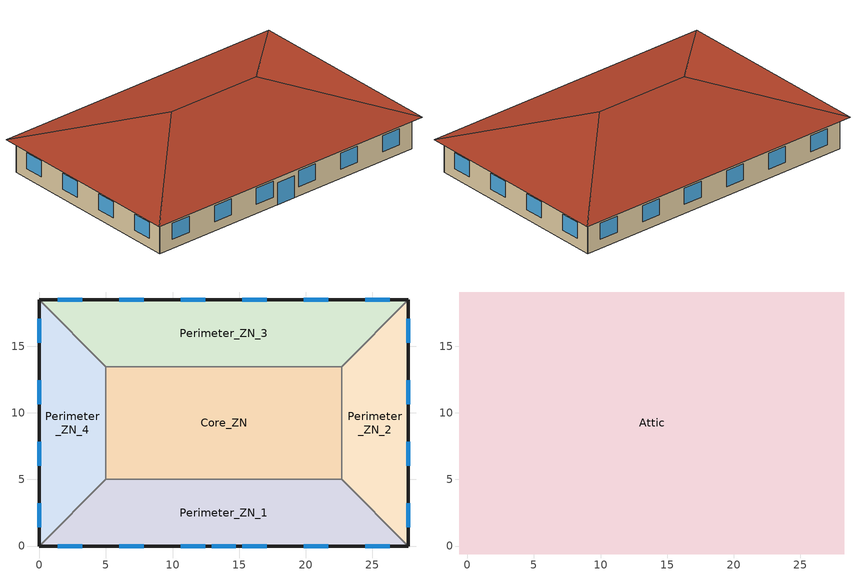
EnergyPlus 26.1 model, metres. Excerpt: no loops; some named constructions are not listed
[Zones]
Core_ZN
 floor ground (ext-slab): 5,13.46 22.69,13.46 22.69,5 5,5 z0
 wall to Perimeter_ZN_2 (int-walls): 22.69,5 22.69,13.46 z0:3.05
 wall to Perimeter_ZN_3 (int-walls): 22.69,13.46 5,13.46 z0:3.05
 wall to Perimeter_ZN_1 (int-walls): 5,5 22.69,5 z0:3.05
 wall to Perimeter_ZN_4 (int-walls): 5,13.46 5,5 z0:3.05
Perimeter_ZN_1
 floor ground (ext-slab): 27.69,0 0,0 5,5 22.69,5 z0
 wall outside (ext-walls): 0,0 27.69,0 z0:3.05
 wall to Perimeter_ZN_2 (int-walls): 27.69,0 22.69,5 z0:3.05
 wall to Perimeter_ZN_4 (int-walls): 5,5 0,0 z0:3.05
 window (TCwindow_41): 1.39,0 3.22,0 z0.9:2.42
 window (window_south): 6.01,0 7.84,0 / 10.62,0 12.45,0 / 15.24,0 17.07,0 / 19.85,0 21.68,0 / 24.47,0 26.3,0 z0.9:2.42; 12.93,0 14.76,0 z0:2.13
Perimeter_ZN_2
 floor ground (ext-slab): 22.69,13.46 27.69,18.46 27.69,0 22.69,5 z0
 wall outside (ext-walls): 27.69,0 27.69,18.46 z0:3.05
 wall to Perimeter_ZN_3 (int-walls): 27.69,18.46 22.69,13.46 z0:3.05
 window (window_east): 27.69,1.39 27.69,3.22 / 27.69,6.01 27.69,7.84 / 27.69,10.62 27.69,12.45 / 27.69,15.24 27.69,17.07 z0.9:2.42
Perimeter_ZN_3
 floor ground (ext-slab): 5,13.46 0,18.46 27.69,18.46 22.69,13.46 z0
 wall outside (ext-walls): 27.69,18.46 0,18.46 z0:3.05
 wall to Perimeter_ZN_4 (int-walls): 0,18.46 5,13.46 z0:3.05
 window (window_north): 26.3,18.46 24.47,18.46 / 21.68,18.46 19.85,18.46 / 17.07,18.46 15.24,18.46 / 12.45,18.46 10.62,18.46 / 7.84,18.46 6.01,18.46 / 3.22,18.46 1.39,18.46 z0.9:2.42
Perimeter_ZN_4
 floor ground (ext-slab): 5,5 0,0 0,18.46 5,13.46 z0
 wall outside (ext-walls): 0,18.46 0,0 z0:3.05
 window (window_west): 0,17.07 0,15.24 / 0,12.45 0,10.62 / 0,7.84 0,6.01 / 0,3.22 0,1.39 z0.9:2.42
Attic
 floor to Core_ZN (INT-FLOOR-TOPSIDE): 5,13.46 22.69,13.46 22.69,5 5,5 z3.05
 floor to Perimeter_ZN_2 (INT-FLOOR-TOPSIDE): 22.69,5 22.69,13.46 27.69,18.46 27.69,0 z3.05
 floor to Perimeter_ZN_3 (INT-FLOOR-TOPSIDE): 0,18.46 27.69,18.46 22.69,13.46 5,13.46 z3.05
 floor to Perimeter_ZN_1 (INT-FLOOR-TOPSIDE): 0,0 5,5 22.69,5 27.69,0 z3.05
 floor to Perimeter_ZN_4 (INT-FLOOR-TOPSIDE): 5,13.46 5,5 0,0 0,18.46 z3.05
 floor ground (exposed-floor): 28.29,19.06 28.29,-0.6 27.69,0 27.69,18.46 z3.05; -0.6,19.06 28.29,19.06 27.69,18.46 0,18.46 z3.05; 0,0 27.69,0 28.29,-0.6 -0.6,-0.6 z3.05; -0.6,19.06 0,18.46 0,0 -0.6,-0.6 z3.05
 roof outside (roofs): 28.29,-0.6,3.05 28.29,19.06,3.05 18.46,9.23,6.33; 28.29,19.06,3.05 -0.6,19.06,3.05 9.23,9.23,6.33 18.46,9.23,6.33; -0.6,-0.6,3.05 28.29,-0.6,3.05 18.46,9.23,6.33 9.23,9.23,6.33; -0.6,19.06,3.05 -0.6,-0.6,3.05 9.23,9.23,6.33
[MaterialProperty:GlazingSpectralData]
WO18RT25SP: 0.04, 0.04, 0.04, 0.04, 0.04, 0.04, 0, 0.32, 0.04, 0.04, 0.001, 0.325, 0.04, 0.04, 0.001, 0.33, 0.04, 0.04, 0.001, 0.335, 0.04, 0.04, 0.001, 0.34, 0.04, 0.04, 0.001, 0.345, 0.04, 0.04, 0.001, 0.35, 0.04, 0.04, 0.01, 0.355, 0.041, 0.041, 0.018, 0.36, 0.041, 0.041, 0.025, 0.365, 0.041, 0.041, 0.035, 0.37, 0.042, 0.042, 0.049, 0.375, 0.043, 0.043, 0.068, 0.38, 0.044, 0.044, 0.096, 0.385, 0.045, 0.045, 0.134, 0.39, 0.046, 0.046, 0.156, 0.395, 0.047, 0.047, 0.181, 0.4, 0.049, 0.049, 0.213, 0.405, 0.05, 0.05, 0.248, 0.41, 0.052, 0.052, 0.294, 0.415, 0.053, 0.053, 0.337, 0.42, 0.055, 0.055, 0.375, 0.425, 0.057, 0.057, 0.426, 0.43, 0.059, 0.059, 0.464, 0.435, 0.06, 0.06, 0.506, 0.44, 0.062, 0.062, 0.541, 0.445, 0.063, 0.063, 0.571, 0.45, 0.064, 0.064, 0.596, 0.455, 0.065, 0.065, 0.618, 0.46, 0.066, 0.066, 0.64, 0.465, 0.066, 0.066, 0.662, 0.47, 0.067, 0.067, 0.679, 0.475, 0.068, 0.068, 0.699, 0.48, 0.069, 0.069, 0.715, 0.485, 0.069, 0.069, 0.731, 0.49, 0.07, 0.07, 0.743, 0.495, 0.07, 0.07, 0.753, 0.5, 0.07, 0.07, 0.755, 0.505, 0.07, 0.07, 0.753, 0.51, 0.07, 0.07, 0.75, 0.515, 0.07, 0.07, 0.746, 0.52, 0.07, 0.07, 0.745, 0.525, 0.07, 0.07, 0.745, 0.53, 0.07, 0.07, 0.745, 0.535, 0.07, 0.07, 0.745, 0.54, 0.07, 0.07, 0.745, 0.545, 0.07, 0.07, 0.745, 0.55, 0.07, 0.07, 0.743, 0.555, 0.07, 0.07, 0.74, 0.56, 0.069, 0.069, 0.736, 0.565, 0.069, 0.069, 0.729, 0.57, 0.069, 0.069, 0.722, 0.575, 0.069, 0.069, 0.714, 0.58, 0.068, 0.068, 0.705, 0.585, 0.068, 0.068, 0.693, 0.59, 0.067, 0.067, 0.682, 0.595, 0.067, 0.067, 0.673, 0.6, 0.067, 0.067, 0.664, 0.605, 0.066, 0.066, 0.655, 0.61, 0.066, 0.066, 0.646, 0.615, 0.065, 0.065, 0.637, 0.62, 0.065, 0.065, 0.63, 0.625, 0.065, 0.065, 0.624, 0.63, 0.065, 0.065, 0.619, 0.635, 0.065, 0.065, 0.616, 0.64, 0.065, 0.065, 0.614, 0.645, 0.064, 0.064, 0.611, 0.65, 0.064, 0.064, 0.611, 0.655, 0.064, 0.064, 0.612, 0.66, 0.065, 0.065, 0.614, 0.665, 0.065, 0.065, 0.616, 0.67, 0.065, 0.065, 0.618, 0.675, 0.065, 0.065, 0.621, 0.68, 0.065, 0.065, 0.624, 0.685, 0.065, 0.065, 0.627, 0.69, 0.065, 0.065, 0.628, 0.695, 0.065, 0.065, 0.632, 0.7, 0.065, 0.065, 0.635, 0.705, 0.066, 0.066, 0.639, 0.71, 0.066, 0.066, 0.644, 0.715, 0.066, 0.066, 0.646, 0.72, 0.066, 0.066, 0.646, 0.725, 0.066, 0.066, 0.649, 0.73, 0.066, 0.066, 0.65, 0.735, 0.066, 0.066, 0.652, 0.74, 0.066, 0.066, 0.655, 0.745, 0.066, 0.066, 0.658, 0.75, 0.066, 0.066, 0.659, 0.755, 0.067, 0.067, 0.666, 0.76, 0.067, 0.067, 0.668, 0.765, 0.067, 0.067, 0.671, 0.77, 0.067, 0.067, 0.676, 0.775, 0.067, 0.067, 0.678, 0.78, 0.067, 0.067, 0.681, 0.785, 0.067, 0.067, 0.682, 0.79, 0.067, 0.067, 0.682, 0.795, 0.067, 0.067, 0.687, 0.8, 0.068, 0.068, 0.689, 0.805, 0.068, 0.068, 0.688, 0.81, 0.068, 0.068, 0.689, 0.815, 0.068, 0.068, 0.689, 0.82, 0.068, 0.068, 0.689, 0.825, 0.067, 0.067, 0.687, 0.83, 0.068, 0.068, 0.689, 0.835, 0.067, 0.067, 0.687, 0.84, 0.067, 0.067, 0.685, 0.845, 0.067, 0.067, 0.682, 0.85, 0.067, 0.067, 0.682, 0.855, 0.067, 0.067, 0.679, 0.86, 0.067, 0.067, 0.678, 0.865, 0.067, 0.067, 0.678, 0.87, 0.067, 0.067, 0.678, 0.875, 0.067, 0.067, 0.675, 0.88, 0.067, 0.067, 0.671, 0.885, 0.067, 0.067, 0.665, 0.89, 0.067, 0.067, 0.665, 0.895, 0.066, 0.066, 0.662, 0.9, 0.066, 0.066, 0.656, 0.905, 0.066, 0.066, 0.65, 0.91, 0.066, 0.066, 0.648, 0.915, 0.066, 0.066, 0.644, 0.92, 0.066, 0.066, 0.644, 0.925, 0.066, 0.066, 0.638, 0.93, 0.066, 0.066, 0.638, 0.935, 0.065, 0.065, 0.632, 0.94, 0.065, 0.065, 0.63, 0.945, 0.065, 0.065, 0.627, 0.95, 0.065, 0.065, 0.622, 0.955, 0.065, 0.065, 0.619, 0.96, 0.065, 0.065, 0.617, 0.965, 0.064, 0.064, 0.612, 0.97, 0.064, 0.064, 0.607, 0.975, 0.064, 0.064, 0.607, 0.98, 0.064, 0.064, 0.605, 0.985, 0.064, 0.064, 0.596, 0.99, 0.064, 0.064, 0.59, 0.995, 0.064, 0.064, 0.591, 1, 0.064, 0.064, 0.59, 1.005, 0.064, 0.064, 0.59, 1.01, 0.064, 0.064, 0.589, 1.015, 0.064, 0.064, 0.59, 1.02, 0.064, 0.064, 0.59, 1.025, 0.064, 0.064, 0.591, 1.03, 0.064, 0.064, 0.593, 1.035, 0.064, 0.064, 0.596, 1.04, 0.064, 0.064, 0.6, 1.045, 0.064, 0.064, 0.604, 1.05, 0.064, 0.064, 0.608, 1.055, 0.064, 0.064, 0.611, 1.06, 0.065, 0.065, 0.613, 1.065, 0.065, 0.065, 0.615, 1.07, 0.065, 0.065, 0.617, 1.075, 0.065, 0.065, 0.619, 1.08, 0.065, 0.065, 0.624, 1.085, 0.065, 0.065, 0.629, 1.09, 0.065, 0.065, 0.633, 1.095, 0.065, 0.065, 0.636, 1.1, 0.066, 0.066, 0.638, 1.105, 0.066, 0.066, 0.64, 1.11, 0.066, 0.066, 0.64, 1.115, 0.066, 0.066, 0.64, 1.12, 0.066, 0.066, 0.64, 1.125, 0.066, 0.066, 0.64, 1.13, 0.066, 0.066, 0.638, 1.135, 0.066, 0.066, 0.638, 1.14, 0.065, 0.065, 0.637, 1.145, 0.065, 0.065, 0.634, 1.15, 0.065, 0.065, 0.632, 1.155, 0.065, 0.065, 0.632, 1.16, 0.065, 0.065, 0.631, 1.165, 0.065, 0.065, 0.627, 1.17, 0.065, 0.065, 0.624, 1.175, 0.065, 0.065, 0.618, 1.18, 0.064, 0.064, 0.611, 1.185, 0.064, 0.064, 0.601, 1.19, 0.064, 0.064, 0.6, 1.195, 0.064, 0.064, 0.605, 1.2, 0.064, 0.064, 0.611, 1.205, 0.065, 0.065, 0.619, 1.21, 0.065, 0.065, 0.625, 1.215, 0.065, 0.065, 0.634, 1.22, 0.066, 0.066, 0.64, 1.225, 0.066, 0.066, 0.644, 1.23, 0.066, 0.066, 0.647, 1.235, 0.066, 0.066, 0.65, 1.24, 0.066, 0.066, 0.653, 1.245, 0.066, 0.066, 0.656, 1.25, 0.066, 0.066, 0.658, 1.255, 0.066, 0.066, 0.661, 1.26, 0.066, 0.066, 0.662, 1.265, 0.067, 0.067, 0.667, 1.27, 0.067, 0.067, 0.668, 1.275, 0.067, 0.067, 0.671, 1.28, 0.067, 0.067, 0.675, 1.285, 0.067, 0.067, 0.678, 1.29, 0.067, 0.067, 0.679, 1.295, 0.067, 0.067, 0.682, 1.3, 0.067, 0.067, 0.684, 1.305, 0.067, 0.067, 0.687, 1.31, 0.068, 0.068, 0.689, 1.315, 0.068, 0.068, 0.692, 1.32, 0.068, 0.068, 0.693, 1.325, 0.068, 0.068, 0.695, 1.33, 0.068, 0.068, 0.697, 1.335, 0.068, 0.068, 0.698, 1.34, 0.068, 0.068, 0.698, 1.345, 0.068, 0.068, 0.698, 1.35, 0.068, 0.068, 0.695, 1.355, 0.068, 0.068, 0.692, 1.36, 0.068, 0.068, 0.692, 1.365, 0.067, 0.067, 0.687, 1.37, 0.067, 0.067, 0.682, 1.375, 0.067, 0.067, 0.676, 1.38, 0.067, 0.067, 0.678, 1.385, 0.067, 0.067, 0.676, 1.39, 0.067, 0.067, 0.675, 1.395, 0.067, 0.067, 0.676, 1.4, 0.067, 0.067, 0.675, 1.405, 0.067, 0.067, 0.671, 1.41, 0.067, 0.067, 0.67, 1.415, 0.067, 0.067, 0.673, 1.42, 0.067, 0.067, 0.671, 1.425, 0.067, 0.067, 0.668, 1.43, 0.067, 0.067, 0.67, 1.435, 0.067, 0.067, 0.67, 1.44, 0.067, 0.067, 0.668, 1.445, 0.067, 0.067, 0.67, 1.45, 0.067, 0.067, 0.67, 1.455, 0.067, 0.067, 0.673, 1.46, 0.067, 0.067, 0.676, 1.465, 0.067, 0.067, 0.681, 1.47, 0.067, 0.067, 0.684, 1.475, 0.068, 0.068, 0.689, 1.48, 0.068, 0.068, 0.69, 1.485, 0.068, 0.068, 0.695, 1.49, 0.068, 0.068, 0.698, 1.495, 0.068, 0.068, 0.703, 1.5, 0.068, 0.068, 0.706, 1.505, 0.068, 0.068, 0.711, 1.51, 0.069, 0.069, 0.714, 1.515, 0.069, 0.069, 0.718, 1.52, 0.069, 0.069, 0.719, 1.525, 0.069, 0.069, 0.724, 1.53, 0.069, 0.069, 0.724, 1.535, 0.069, 0.069, 0.728, 1.54, 0.069, 0.069, 0.728, 1.545, 0.069, 0.069, 0.728, 1.55, 0.069, 0.069, 0.728, 1.555, 0.069, 0.069, 0.728, 1.56, 0.069, 0.069, 0.728, 1.565, 0.069, 0.069, 0.728, 1.57, 0.069, 0.069, 0.728, 1.575, 0.069, 0.069, 0.729, 1.58, 0.069, 0.069, 0.731, 1.585, 0.069, 0.069, 0.733, 1.59, 0.069, 0.069, 0.735, 1.595, 0.069, 0.069, 0.736, 1.6, 0.07, 0.07, 0.738, 1.605, 0.07, 0.07, 0.74, 1.61, 0.07, 0.07, 0.741, 1.615, 0.07, 0.07, 0.741, 1.62, 0.07, 0.07, 0.741, 1.625, 0.07, 0.07, 0.741, 1.63, 0.07, 0.07, 0.741, 1.635, 0.07, 0.07, 0.741, 1.64, 0.07, 0.07, 0.743, 1.645, 0.07, 0.07, 0.741, 1.65, 0.07, 0.07, 0.74, 1.655, 0.069, 0.069, 0.736, 1.66, 0.069, 0.069, 0.735, 1.665, 0.069, 0.069, 0.724, 1.67, 0.069, 0.069, 0.716, 1.675, 0.068, 0.068, 0.698, 1.68, 0.067, 0.067, 0.673, 1.685, 0.064, 0.064, 0.608, 1.69, 0.063, 0.063, 0.574, 1.695, 0.061, 0.061, 0.521, 1.7, 0.06, 0.06, 0.493, 1.705, 0.06, 0.06, 0.499, 1.71, 0.06, 0.06, 0.507, 1.715, 0.06, 0.06, 0.512, 1.72, 0.061, 0.061, 0.526, 1.725, 0.062, 0.062, 0.548, 1.73, 0.062, 0.062, 0.546, 1.735, 0.061, 0.061, 0.533, 1.74, 0.061, 0.061, 0.527, 1.745, 0.061, 0.061, 0.522, 1.75, 0.061, 0.061, 0.53, 1.755, 0.062, 0.062, 0.552, 1.76, 0.063, 0.063, 0.568, 1.765, 0.064, 0.064, 0.589, 1.77, 0.064, 0.064, 0.6, 1.775, 0.065, 0.065, 0.619, 1.78, 0.065, 0.065, 0.625, 1.785, 0.065, 0.065, 0.63, 1.79, 0.065, 0.065, 0.632, 1.795, 0.065, 0.065, 0.635, 1.8, 0.065, 0.065, 0.637, 1.805, 0.066, 0.066, 0.638, 1.81, 0.066, 0.066, 0.638, 1.815, 0.066, 0.066, 0.638, 1.82, 0.066, 0.066, 0.64, 1.825, 0.066, 0.066, 0.646, 1.83, 0.066, 0.066, 0.649, 1.835, 0.066, 0.066, 0.656, 1.84, 0.066, 0.066, 0.658, 1.845, 0.067, 0.067, 0.667, 1.85, 0.067, 0.067, 0.673, 1.855, 0.067, 0.067, 0.681, 1.86, 0.067, 0.067, 0.681, 1.865, 0.067, 0.067, 0.684, 1.87, 0.067, 0.067, 0.687, 1.875, 0.067, 0.067, 0.687, 1.88, 0.067, 0.067, 0.685, 1.885, 0.067, 0.067, 0.685, 1.89, 0.067, 0.067, 0.685, 1.895, 0.068, 0.068, 0.689, 1.9, 0.067, 0.067, 0.682, 1.905, 0.067, 0.067, 0.682, 1.91, 0.067, 0.067, 0.679, 1.915, 0.067, 0.067, 0.681, 1.92, 0.067, 0.067, 0.678, 1.925, 0.067, 0.067, 0.679, 1.93, 0.067, 0.067, 0.679, 1.935, 0.067, 0.067, 0.679, 1.94, 0.067, 0.067, 0.681, 1.945, 0.067, 0.067, 0.684, 1.95, 0.067, 0.067, 0.685, 1.955, 0.067, 0.067, 0.687, 1.96, 0.067, 0.067, 0.685, 1.965, 0.067, 0.067, 0.685, 1.97, 0.067, 0.067, 0.687, 1.975, 0.067, 0.067, 0.684, 1.98, 0.067, 0.067, 0.684, 1.985, 0.067, 0.067, 0.682, 1.99, 0.067, 0.067, 0.681, 1.995, 0.067, 0.067, 0.678, 2, 0.067, 0.067, 0.673, 2.005, 0.066, 0.066, 0.662, 2.01, 0.066, 0.066, 0.655, 2.015, 0.066, 0.066, 0.646, 2.02, 0.066, 0.066, 0.638, 2.025, 0.065, 0.065, 0.63, 2.03, 0.065, 0.065, 0.622, 2.035, 0.065, 0.065, 0.614, 2.04, 0.064, 0.064, 0.608, 2.045, 0.064, 0.064, 0.598, 2.05, 0.064, 0.064, 0.593, 2.055, 0.063, 0.063, 0.582, 2.06, 0.063, 0.063, 0.575, 2.065, 0.063, 0.063, 0.569, 2.07, 0.063, 0.063, 0.568, 2.075, 0.063, 0.063, 0.565, 2.08, 0.063, 0.063, 0.565, 2.085, 0.063, 0.063, 0.566, 2.09, 0.063, 0.063, 0.566, 2.095, 0.063, 0.063, 0.57, 2.1, 0.063, 0.063, 0.571, 2.105, 0.063, 0.063, 0.575, 2.11, 0.063, 0.063, 0.577, 2.115, 0.063, 0.063, 0.581, 2.12, 0.063, 0.063, 0.582, 2.125, 0.063, 0.063, 0.582, 2.13, 0.063, 0.063, 0.581, 2.135, 0.063, 0.063, 0.582, 2.14, 0.063, 0.063, 0.583, 2.145, 0.063, 0.063, 0.586, 2.15, 0.063, 0.063, 0.585, 2.155, 0.063, 0.063, 0.585, 2.16, 0.063, 0.063, 0.585, 2.165, 0.063, 0.063, 0.585, 2.17, 0.063, 0.063, 0.585, 2.175, 0.063, 0.063, 0.583, 2.18, 0.063, 0.063, 0.581, 2.185, 0.063, 0.063, 0.573, 2.19, 0.063, 0.063, 0.569, 2.195, 0.062, 0.062, 0.56, 2.2, 0.062, 0.062, 0.556, 2.205, 0.062, 0.062, 0.551, 2.21, 0.062, 0.062, 0.545, 2.215, 0.061, 0.061, 0.532, 2.22, 0.061, 0.061, 0.521, 2.225, 0.06, 0.06, 0.505, 2.23, 0.059, 0.059, 0.486, 2.235, 0.058, 0.058, 0.456, 2.24, 0.057, 0.057, 0.429, 2.245, 0.055, 0.055, 0.375, 2.25, 0.053, 0.053, 0.33, 2.255, 0.051, 0.051, 0.263, 2.26, 0.049, 0.049, 0.22, 2.265, 0.047, 0.047, 0.167, 2.27, 0.046, 0.046, 0.142, 2.275, 0.044, 0.044, 0.111, 2.28, 0.044, 0.044, 0.093, 2.285, 0.043, 0.043, 0.076, 2.29, 0.043, 0.043, 0.063, 2.295, 0.042, 0.042, 0.052, 2.3, 0.042, 0.042, 0.049, 2.305, 0.042, 0.042, 0.057, 2.31, 0.043, 0.043, 0.068, 2.315, 0.043, 0.043, 0.084, 2.32, 0.044, 0.044, 0.089, 2.325, 0.044, 0.044, 0.097, 2.33, 0.044, 0.044, 0.099, 2.335, 0.044, 0.044, 0.1, 2.34, 0.044, 0.044, 0.1, 2.345, 0.044, 0.044, 0.101, 2.35, 0.044, 0.044, 0.11, 2.355, 0.045, 0.045, 0.121, 2.36, 0.045, 0.045, 0.125, 2.365, 0.045, 0.045, 0.13, 2.37, 0.045, 0.045, 0.132, 2.375, 0.045, 0.045, 0.131, 2.38, 0.045, 0.045, 0.131, 2.385, 0.045, 0.045, 0.134, 2.39, 0.046, 0.046, 0.138, 2.395, 0.046, 0.046, 0.143, 2.4, 0.046, 0.046, 0.148, 2.405, 0.046, 0.046, 0.153, 2.41, 0.046, 0.046, 0.152, 2.415, 0.046, 0.046, 0.149, 2.42, 0.046, 0.046, 0.144, 2.425, 0.045, 0.045, 0.132, 2.43, 0.045, 0.045, 0.128, 2.435, 0.045, 0.045, 0.125, 2.44, 0.045, 0.045, 0.124, 2.445, 0.045, 0.045, 0.116, 2.45, 0.045, 0.045, 0.113, 2.455, 0.045, 0.045, 0.114, 2.46, 0.045, 0.045, 0.117, 2.465, 0.045, 0.045, 0.126, 2.47, 0.045, 0.045, 0.128, 2.475, 0.045, 0.045, 0.129, 2.48, 0.045, 0.045, 0.135, 2.485, 0.046, 0.046, 0.145, 2.49, 0.046, 0.046, 0.15, 2.495, 0.046, 0.046, 0.155, 2.5, 0.04, 0.04, 0.04, 0.04, 0, 0, 0, 0, 0.3, 0.305, 0.31, 0.315
WO18RT27SP: 0.04, 0.04, 0.04, 0.04, 0.04, 0.04, 0, 0.32, 0.04, 0.04, 0.001, 0.325, 0.04, 0.04, 0.001, 0.33, 0.04, 0.04, 0.001, 0.335, 0.04, 0.04, 0.001, 0.34, 0.04, 0.04, 0.001, 0.345, 0.04, 0.04, 0.001, 0.35, 0.04, 0.04, 0.008, 0.355, 0.041, 0.041, 0.013, 0.36, 0.041, 0.041, 0.018, 0.365, 0.041, 0.041, 0.024, 0.37, 0.041, 0.041, 0.033, 0.375, 0.042, 0.042, 0.045, 0.38, 0.043, 0.043, 0.066, 0.385, 0.044, 0.044, 0.106, 0.39, 0.046, 0.046, 0.14, 0.395, 0.047, 0.047, 0.17, 0.4, 0.048, 0.048, 0.201, 0.405, 0.049, 0.049, 0.235, 0.41, 0.051, 0.051, 0.278, 0.415, 0.053, 0.053, 0.319, 0.42, 0.054, 0.054, 0.357, 0.425, 0.056, 0.056, 0.407, 0.43, 0.058, 0.058, 0.443, 0.435, 0.059, 0.059, 0.486, 0.44, 0.061, 0.061, 0.52, 0.445, 0.062, 0.062, 0.55, 0.45, 0.063, 0.063, 0.575, 0.455, 0.064, 0.064, 0.597, 0.46, 0.065, 0.065, 0.619, 0.465, 0.066, 0.066, 0.642, 0.47, 0.066, 0.066, 0.661, 0.475, 0.067, 0.067, 0.682, 0.48, 0.068, 0.068, 0.7, 0.485, 0.069, 0.069, 0.718, 0.49, 0.069, 0.069, 0.731, 0.495, 0.07, 0.07, 0.74, 0.5, 0.07, 0.07, 0.74, 0.505, 0.069, 0.069, 0.735, 0.51, 0.069, 0.069, 0.728, 0.515, 0.069, 0.069, 0.722, 0.52, 0.069, 0.069, 0.719, 0.525, 0.069, 0.069, 0.718, 0.53, 0.069, 0.069, 0.719, 0.535, 0.069, 0.069, 0.72, 0.54, 0.069, 0.069, 0.72, 0.545, 0.069, 0.069, 0.721, 0.55, 0.069, 0.069, 0.72, 0.555, 0.069, 0.069, 0.718, 0.56, 0.069, 0.069, 0.715, 0.565, 0.068, 0.068, 0.708, 0.57, 0.068, 0.068, 0.701, 0.575, 0.068, 0.068, 0.693, 0.58, 0.067, 0.067, 0.684, 0.585, 0.067, 0.067, 0.673, 0.59, 0.066, 0.066, 0.662, 0.595, 0.066, 0.066, 0.653, 0.6, 0.066, 0.066, 0.645, 0.605, 0.065, 0.065, 0.636, 0.61, 0.065, 0.065, 0.628, 0.615, 0.065, 0.065, 0.62, 0.62, 0.065, 0.065, 0.613, 0.625, 0.064, 0.064, 0.608, 0.63, 0.064, 0.064, 0.604, 0.635, 0.064, 0.064, 0.601, 0.64, 0.064, 0.064, 0.599, 0.645, 0.064, 0.064, 0.597, 0.65, 0.064, 0.064, 0.598, 0.655, 0.064, 0.064, 0.6, 0.66, 0.064, 0.064, 0.602, 0.665, 0.064, 0.064, 0.604, 0.67, 0.064, 0.064, 0.607, 0.675, 0.064, 0.064, 0.61, 0.68, 0.065, 0.065, 0.613, 0.685, 0.065, 0.065, 0.617, 0.69, 0.065, 0.065, 0.619, 0.695, 0.065, 0.065, 0.623, 0.7, 0.065, 0.065, 0.627, 0.705, 0.065, 0.065, 0.631, 0.71, 0.065, 0.065, 0.637, 0.715, 0.066, 0.066, 0.639, 0.72, 0.066, 0.066, 0.639, 0.725, 0.066, 0.066, 0.643, 0.73, 0.066, 0.066, 0.645, 0.735, 0.066, 0.066, 0.647, 0.74, 0.066, 0.066, 0.65, 0.745, 0.066, 0.066, 0.653, 0.75, 0.066, 0.066, 0.655, 0.755, 0.066, 0.066, 0.662, 0.76, 0.067, 0.067, 0.665, 0.765, 0.067, 0.067, 0.668, 0.77, 0.067, 0.067, 0.673, 0.775, 0.067, 0.067, 0.675, 0.78, 0.067, 0.067, 0.678, 0.785, 0.067, 0.067, 0.68, 0.79, 0.067, 0.067, 0.68, 0.795, 0.067, 0.067, 0.685, 0.8, 0.067, 0.067, 0.686, 0.805, 0.067, 0.067, 0.686, 0.81, 0.067, 0.067, 0.687, 0.815, 0.067, 0.067, 0.687, 0.82, 0.067, 0.067, 0.687, 0.825, 0.067, 0.067, 0.686, 0.83, 0.067, 0.067, 0.687, 0.835, 0.067, 0.067, 0.685, 0.84, 0.067, 0.067, 0.684, 0.845, 0.067, 0.067, 0.681, 0.85, 0.067, 0.067, 0.681, 0.855, 0.067, 0.067, 0.678, 0.86, 0.067, 0.067, 0.676, 0.865, 0.067, 0.067, 0.676, 0.87, 0.067, 0.067, 0.676, 0.875, 0.067, 0.067, 0.673, 0.88, 0.067, 0.067, 0.67, 0.885, 0.067, 0.067, 0.664, 0.89, 0.067, 0.067, 0.663, 0.895, 0.066, 0.066, 0.661, 0.9, 0.066, 0.066, 0.654, 0.905, 0.066, 0.066, 0.648, 0.91, 0.066, 0.066, 0.646, 0.915, 0.066, 0.066, 0.642, 0.92, 0.066, 0.066, 0.642, 0.925, 0.065, 0.065, 0.636, 0.93, 0.065, 0.065, 0.636, 0.935, 0.065, 0.065, 0.63, 0.94, 0.065, 0.065, 0.627, 0.945, 0.065, 0.065, 0.624, 0.95, 0.065, 0.065, 0.62, 0.955, 0.065, 0.065, 0.617, 0.96, 0.065, 0.065, 0.614, 0.965, 0.064, 0.064, 0.609, 0.97, 0.064, 0.064, 0.604, 0.975, 0.064, 0.064, 0.604, 0.98, 0.064, 0.064, 0.602, 0.985, 0.064, 0.064, 0.593, 0.99, 0.063, 0.063, 0.587, 0.995, 0.063, 0.063, 0.587, 1, 0.063, 0.063, 0.586, 1.005, 0.063, 0.063, 0.585, 1.01, 0.063, 0.063, 0.585, 1.015, 0.063, 0.063, 0.585, 1.02, 0.063, 0.063, 0.586, 1.025, 0.063, 0.063, 0.587, 1.03, 0.064, 0.064, 0.589, 1.035, 0.064, 0.064, 0.592, 1.04, 0.064, 0.064, 0.596, 1.045, 0.064, 0.064, 0.6, 1.05, 0.064, 0.064, 0.604, 1.055, 0.064, 0.064, 0.607, 1.06, 0.064, 0.064, 0.61, 1.065, 0.064, 0.064, 0.612, 1.07, 0.065, 0.065, 0.614, 1.075, 0.065, 0.065, 0.616, 1.08, 0.065, 0.065, 0.622, 1.085, 0.065, 0.065, 0.627, 1.09, 0.065, 0.065, 0.631, 1.095, 0.065, 0.065, 0.634, 1.1, 0.065, 0.065, 0.636, 1.105, 0.066, 0.066, 0.639, 1.11, 0.066, 0.066, 0.639, 1.115, 0.066, 0.066, 0.639, 1.12, 0.066, 0.066, 0.64, 1.125, 0.066, 0.066, 0.64, 1.13, 0.066, 0.066, 0.638, 1.135, 0.066, 0.066, 0.638, 1.14, 0.065, 0.065, 0.637, 1.145, 0.065, 0.065, 0.634, 1.15, 0.065, 0.065, 0.632, 1.155, 0.065, 0.065, 0.632, 1.16, 0.065, 0.065, 0.631, 1.165, 0.065, 0.065, 0.627, 1.17, 0.065, 0.065, 0.624, 1.175, 0.065, 0.065, 0.618, 1.18, 0.064, 0.064, 0.611, 1.185, 0.064, 0.064, 0.601, 1.19, 0.064, 0.064, 0.6, 1.195, 0.064, 0.064, 0.605, 1.2, 0.064, 0.064, 0.611, 1.205, 0.065, 0.065, 0.619, 1.21, 0.065, 0.065, 0.625, 1.215, 0.065, 0.065, 0.634, 1.22, 0.066, 0.066, 0.64, 1.225, 0.066, 0.066, 0.644, 1.23, 0.066, 0.066, 0.647, 1.235, 0.066, 0.066, 0.65, 1.24, 0.066, 0.066, 0.653, 1.245, 0.066, 0.066, 0.656, 1.25, 0.066, 0.066, 0.658, 1.255, 0.066, 0.066, 0.661, 1.26, 0.066, 0.066, 0.662, 1.265, 0.067, 0.067, 0.667, 1.27, 0.067, 0.067, 0.668, 1.275, 0.067, 0.067, 0.671, 1.28, 0.067, 0.067, 0.675, 1.285, 0.067, 0.067, 0.678, 1.29, 0.067, 0.067, 0.679, 1.295, 0.067, 0.067, 0.682, 1.3, 0.067, 0.067, 0.684, 1.305, 0.067, 0.067, 0.687, 1.31, 0.068, 0.068, 0.689, 1.315, 0.068, 0.068, 0.692, 1.32, 0.068, 0.068, 0.693, 1.325, 0.068, 0.068, 0.695, 1.33, 0.068, 0.068, 0.697, 1.335, 0.068, 0.068, 0.698, 1.34, 0.068, 0.068, 0.698, 1.345, 0.068, 0.068, 0.698, 1.35, 0.068, 0.068, 0.695, 1.355, 0.068, 0.068, 0.692, 1.36, 0.068, 0.068, 0.692, 1.365, 0.067, 0.067, 0.687, 1.37, 0.067, 0.067, 0.682, 1.375, 0.067, 0.067, 0.676, 1.38, 0.067, 0.067, 0.678, 1.385, 0.067, 0.067, 0.676, 1.39, 0.067, 0.067, 0.675, 1.395, 0.067, 0.067, 0.676, 1.4, 0.067, 0.067, 0.675, 1.405, 0.067, 0.067, 0.671, 1.41, 0.067, 0.067, 0.67, 1.415, 0.067, 0.067, 0.673, 1.42, 0.067, 0.067, 0.671, 1.425, 0.067, 0.067, 0.668, 1.43, 0.067, 0.067, 0.67, 1.435, 0.067, 0.067, 0.67, 1.44, 0.067, 0.067, 0.668, 1.445, 0.067, 0.067, 0.67, 1.45, 0.067, 0.067, 0.67, 1.455, 0.067, 0.067, 0.673, 1.46, 0.067, 0.067, 0.676, 1.465, 0.067, 0.067, 0.681, 1.47, 0.067, 0.067, 0.684, 1.475, 0.068, 0.068, 0.689, 1.48, 0.068, 0.068, 0.69, 1.485, 0.068, 0.068, 0.695, 1.49, 0.068, 0.068, 0.698, 1.495, 0.068, 0.068, 0.703, 1.5, 0.068, 0.068, 0.706, 1.505, 0.068, 0.068, 0.711, 1.51, 0.069, 0.069, 0.714, 1.515, 0.069, 0.069, 0.718, 1.52, 0.069, 0.069, 0.719, 1.525, 0.069, 0.069, 0.724, 1.53, 0.069, 0.069, 0.724, 1.535, 0.069, 0.069, 0.728, 1.54, 0.069, 0.069, 0.728, 1.545, 0.069, 0.069, 0.728, 1.55, 0.069, 0.069, 0.728, 1.555, 0.069, 0.069, 0.728, 1.56, 0.069, 0.069, 0.728, 1.565, 0.069, 0.069, 0.728, 1.57, 0.069, 0.069, 0.728, 1.575, 0.069, 0.069, 0.729, 1.58, 0.069, 0.069, 0.731, 1.585, 0.069, 0.069, 0.733, 1.59, 0.069, 0.069, 0.735, 1.595, 0.069, 0.069, 0.736, 1.6, 0.07, 0.07, 0.738, 1.605, 0.07, 0.07, 0.74, 1.61, 0.07, 0.07, 0.741, 1.615, 0.07, 0.07, 0.741, 1.62, 0.07, 0.07, 0.741, 1.625, 0.07, 0.07, 0.741, 1.63, 0.07, 0.07, 0.741, 1.635, 0.07, 0.07, 0.741, 1.64, 0.07, 0.07, 0.743, 1.645, 0.07, 0.07, 0.741, 1.65, 0.07, 0.07, 0.74, 1.655, 0.069, 0.069, 0.736, 1.66, 0.069, 0.069, 0.735, 1.665, 0.069, 0.069, 0.724, 1.67, 0.069, 0.069, 0.716, 1.675, 0.068, 0.068, 0.698, 1.68, 0.067, 0.067, 0.673, 1.685, 0.064, 0.064, 0.608, 1.69, 0.063, 0.063, 0.574, 1.695, 0.061, 0.061, 0.521, 1.7, 0.06, 0.06, 0.493, 1.705, 0.06, 0.06, 0.499, 1.71, 0.06, 0.06, 0.507, 1.715, 0.06, 0.06, 0.512, 1.72, 0.061, 0.061, 0.526, 1.725, 0.062, 0.062, 0.548, 1.73, 0.062, 0.062, 0.546, 1.735, 0.061, 0.061, 0.533, 1.74, 0.061, 0.061, 0.527, 1.745, 0.061, 0.061, 0.522, 1.75, 0.061, 0.061, 0.53, 1.755, 0.062, 0.062, 0.552, 1.76, 0.063, 0.063, 0.568, 1.765, 0.064, 0.064, 0.589, 1.77, 0.064, 0.064, 0.6, 1.775, 0.065, 0.065, 0.619, 1.78, 0.065, 0.065, 0.625, 1.785, 0.065, 0.065, 0.63, 1.79, 0.065, 0.065, 0.632, 1.795, 0.065, 0.065, 0.635, 1.8, 0.065, 0.065, 0.637, 1.805, 0.066, 0.066, 0.638, 1.81, 0.066, 0.066, 0.638, 1.815, 0.066, 0.066, 0.638, 1.82, 0.066, 0.066, 0.64, 1.825, 0.066, 0.066, 0.646, 1.83, 0.066, 0.066, 0.649, 1.835, 0.066, 0.066, 0.656, 1.84, 0.066, 0.066, 0.658, 1.845, 0.067, 0.067, 0.667, 1.85, 0.067, 0.067, 0.673, 1.855, 0.067, 0.067, 0.681, 1.86, 0.067, 0.067, 0.681, 1.865, 0.067, 0.067, 0.684, 1.87, 0.067, 0.067, 0.687, 1.875, 0.067, 0.067, 0.687, 1.88, 0.067, 0.067, 0.685, 1.885, 0.067, 0.067, 0.685, 1.89, 0.067, 0.067, 0.685, 1.895, 0.068, 0.068, 0.689, 1.9, 0.067, 0.067, 0.682, 1.905, 0.067, 0.067, 0.682, 1.91, 0.067, 0.067, 0.679, 1.915, 0.067, 0.067, 0.681, 1.92, 0.067, 0.067, 0.678, 1.925, 0.067, 0.067, 0.679, 1.93, 0.067, 0.067, 0.679, 1.935, 0.067, 0.067, 0.679, 1.94, 0.067, 0.067, 0.681, 1.945, 0.067, 0.067, 0.684, 1.95, 0.067, 0.067, 0.685, 1.955, 0.067, 0.067, 0.687, 1.96, 0.067, 0.067, 0.685, 1.965, 0.067, 0.067, 0.685, 1.97, 0.067, 0.067, 0.687, 1.975, 0.067, 0.067, 0.684, 1.98, 0.067, 0.067, 0.684, 1.985, 0.067, 0.067, 0.682, 1.99, 0.067, 0.067, 0.681, 1.995, 0.067, 0.067, 0.678, 2, 0.067, 0.067, 0.673, 2.005, 0.066, 0.066, 0.662, 2.01, 0.066, 0.066, 0.655, 2.015, 0.066, 0.066, 0.646, 2.02, 0.066, 0.066, 0.638, 2.025, 0.065, 0.065, 0.63, 2.03, 0.065, 0.065, 0.622, 2.035, 0.065, 0.065, 0.614, 2.04, 0.064, 0.064, 0.608, 2.045, 0.064, 0.064, 0.598, 2.05, 0.064, 0.064, 0.593, 2.055, 0.063, 0.063, 0.582, 2.06, 0.063, 0.063, 0.575, 2.065, 0.063, 0.063, 0.569, 2.07, 0.063, 0.063, 0.568, 2.075, 0.063, 0.063, 0.565, 2.08, 0.063, 0.063, 0.565, 2.085, 0.063, 0.063, 0.566, 2.09, 0.063, 0.063, 0.566, 2.095, 0.063, 0.063, 0.57, 2.1, 0.063, 0.063, 0.571, 2.105, 0.063, 0.063, 0.575, 2.11, 0.063, 0.063, 0.577, 2.115, 0.063, 0.063, 0.581, 2.12, 0.063, 0.063, 0.582, 2.125, 0.063, 0.063, 0.582, 2.13, 0.063, 0.063, 0.581, 2.135, 0.063, 0.063, 0.582, 2.14, 0.063, 0.063, 0.583, 2.145, 0.063, 0.063, 0.586, 2.15, 0.063, 0.063, 0.585, 2.155, 0.063, 0.063, 0.585, 2.16, 0.063, 0.063, 0.585, 2.165, 0.063, 0.063, 0.585, 2.17, 0.063, 0.063, 0.585, 2.175, 0.063, 0.063, 0.583, 2.18, 0.063, 0.063, 0.581, 2.185, 0.063, 0.063, 0.573, 2.19, 0.063, 0.063, 0.569, 2.195, 0.062, 0.062, 0.56, 2.2, 0.062, 0.062, 0.556, 2.205, 0.062, 0.062, 0.551, 2.21, 0.062, 0.062, 0.545, 2.215, 0.061, 0.061, 0.532, 2.22, 0.061, 0.061, 0.521, 2.225, 0.06, 0.06, 0.505, 2.23, 0.059, 0.059, 0.486, 2.235, 0.058, 0.058, 0.456, 2.24, 0.057, 0.057, 0.429, 2.245, 0.055, 0.055, 0.375, 2.25, 0.053, 0.053, 0.33, 2.255, 0.051, 0.051, 0.263, 2.26, 0.049, 0.049, 0.22, 2.265, 0.047, 0.047, 0.167, 2.27, 0.046, 0.046, 0.142, 2.275, 0.044, 0.044, 0.111, 2.28, 0.044, 0.044, 0.093, 2.285, 0.043, 0.043, 0.076, 2.29, 0.043, 0.043, 0.063, 2.295, 0.042, 0.042, 0.052, 2.3, 0.042, 0.042, 0.049, 2.305, 0.042, 0.042, 0.057, 2.31, 0.043, 0.043, 0.068, 2.315, 0.043, 0.043, 0.084, 2.32, 0.044, 0.044, 0.089, 2.325, 0.044, 0.044, 0.097, 2.33, 0.044, 0.044, 0.099, 2.335, 0.044, 0.044, 0.1, 2.34, 0.044, 0.044, 0.1, 2.345, 0.044, 0.044, 0.101, 2.35, 0.044, 0.044, 0.11, 2.355, 0.045, 0.045, 0.121, 2.36, 0.045, 0.045, 0.125, 2.365, 0.045, 0.045, 0.13, 2.37, 0.045, 0.045, 0.132, 2.375, 0.045, 0.045, 0.131, 2.38, 0.045, 0.045, 0.131, 2.385, 0.045, 0.045, 0.134, 2.39, 0.046, 0.046, 0.138, 2.395, 0.046, 0.046, 0.143, 2.4, 0.046, 0.046, 0.148, 2.405, 0.046, 0.046, 0.153, 2.41, 0.046, 0.046, 0.152, 2.415, 0.046, 0.046, 0.149, 2.42, 0.046, 0.046, 0.144, 2.425, 0.045, 0.045, 0.132, 2.43, 0.045, 0.045, 0.128, 2.435, 0.045, 0.045, 0.125, 2.44, 0.045, 0.045, 0.124, 2.445, 0.045, 0.045, 0.116, 2.45, 0.045, 0.045, 0.113, 2.455, 0.045, 0.045, 0.114, 2.46, 0.045, 0.045, 0.117, 2.465, 0.045, 0.045, 0.126, 2.47, 0.045, 0.045, 0.128, 2.475, 0.045, 0.045, 0.129, 2.48, 0.045, 0.045, 0.135, 2.485, 0.046, 0.046, 0.145, 2.49, 0.046, 0.046, 0.15, 2.495, 0.046, 0.046, 0.155, 2.5, 0.04, 0.04, 0.04, 0.04, 0, 0, 0, 0, 0.3, 0.305, 0.31, 0.315
WO18RT29SP: 0.04, 0.04, 0.04, 0.04, 0.04, 0.04, 0, 0.32, 0.04, 0.04, 0.001, 0.325, 0.04, 0.04, 0.001, 0.33, 0.04, 0.04, 0.001, 0.335, 0.04, 0.04, 0.001, 0.34, 0.04, 0.04, 0.001, 0.345, 0.04, 0.04, 0.001, 0.35, 0.04, 0.04, 0.006, 0.355, 0.04, 0.04, 0.01, 0.36, 0.041, 0.041, 0.013, 0.365, 0.041, 0.041, 0.017, 0.37, 0.041, 0.041, 0.022, 0.375, 0.041, 0.041, 0.029, 0.38, 0.042, 0.042, 0.046, 0.385, 0.043, 0.043, 0.083, 0.39, 0.045, 0.045, 0.125, 0.395, 0.046, 0.046, 0.16, 0.4, 0.048, 0.048, 0.189, 0.405, 0.049, 0.049, 0.222, 0.41, 0.051, 0.051, 0.263, 0.415, 0.052, 0.052, 0.302, 0.42, 0.054, 0.054, 0.34, 0.425, 0.056, 0.056, 0.388, 0.43, 0.057, 0.057, 0.424, 0.435, 0.059, 0.059, 0.466, 0.44, 0.06, 0.06, 0.501, 0.445, 0.061, 0.061, 0.53, 0.45, 0.062, 0.062, 0.555, 0.455, 0.063, 0.063, 0.577, 0.46, 0.064, 0.064, 0.599, 0.465, 0.065, 0.065, 0.623, 0.47, 0.066, 0.066, 0.643, 0.475, 0.067, 0.067, 0.666, 0.48, 0.067, 0.067, 0.685, 0.485, 0.068, 0.068, 0.704, 0.49, 0.069, 0.069, 0.718, 0.495, 0.069, 0.069, 0.728, 0.5, 0.069, 0.069, 0.726, 0.505, 0.069, 0.069, 0.718, 0.51, 0.068, 0.068, 0.708, 0.515, 0.068, 0.068, 0.699, 0.52, 0.068, 0.068, 0.694, 0.525, 0.068, 0.068, 0.693, 0.53, 0.068, 0.068, 0.694, 0.535, 0.068, 0.068, 0.695, 0.54, 0.068, 0.068, 0.697, 0.545, 0.068, 0.068, 0.699, 0.55, 0.068, 0.068, 0.698, 0.555, 0.068, 0.068, 0.696, 0.56, 0.068, 0.068, 0.694, 0.565, 0.068, 0.068, 0.688, 0.57, 0.067, 0.067, 0.681, 0.575, 0.067, 0.067, 0.673, 0.58, 0.067, 0.067, 0.664, 0.585, 0.066, 0.066, 0.653, 0.59, 0.066, 0.066, 0.643, 0.595, 0.065, 0.065, 0.634, 0.6, 0.065, 0.065, 0.626, 0.605, 0.065, 0.065, 0.618, 0.61, 0.064, 0.064, 0.61, 0.615, 0.064, 0.064, 0.603, 0.62, 0.064, 0.064, 0.597, 0.625, 0.064, 0.064, 0.592, 0.63, 0.064, 0.064, 0.588, 0.635, 0.063, 0.063, 0.586, 0.64, 0.063, 0.063, 0.585, 0.645, 0.063, 0.063, 0.583, 0.65, 0.063, 0.063, 0.585, 0.655, 0.063, 0.063, 0.587, 0.66, 0.064, 0.064, 0.59, 0.665, 0.064, 0.064, 0.593, 0.67, 0.064, 0.064, 0.596, 0.675, 0.064, 0.064, 0.6, 0.68, 0.064, 0.064, 0.603, 0.685, 0.064, 0.064, 0.607, 0.69, 0.064, 0.064, 0.61, 0.695, 0.065, 0.065, 0.614, 0.7, 0.065, 0.065, 0.619, 0.705, 0.065, 0.065, 0.623, 0.71, 0.065, 0.065, 0.63, 0.715, 0.065, 0.065, 0.632, 0.72, 0.065, 0.065, 0.633, 0.725, 0.065, 0.065, 0.637, 0.73, 0.066, 0.066, 0.639, 0.735, 0.066, 0.066, 0.642, 0.74, 0.066, 0.066, 0.645, 0.745, 0.066, 0.066, 0.649, 0.75, 0.066, 0.066, 0.652, 0.755, 0.066, 0.066, 0.658, 0.76, 0.066, 0.066, 0.661, 0.765, 0.067, 0.067, 0.665, 0.77, 0.067, 0.067, 0.67, 0.775, 0.067, 0.067, 0.671, 0.78, 0.067, 0.067, 0.675, 0.785, 0.067, 0.067, 0.677, 0.79, 0.067, 0.067, 0.678, 0.795, 0.067, 0.067, 0.683, 0.8, 0.067, 0.067, 0.684, 0.805, 0.067, 0.067, 0.684, 0.81, 0.067, 0.067, 0.685, 0.815, 0.067, 0.067, 0.685, 0.82, 0.067, 0.067, 0.685, 0.825, 0.067, 0.067, 0.684, 0.83, 0.067, 0.067, 0.686, 0.835, 0.067, 0.067, 0.684, 0.84, 0.067, 0.067, 0.682, 0.845, 0.067, 0.067, 0.68, 0.85, 0.067, 0.067, 0.68, 0.855, 0.067, 0.067, 0.676, 0.86, 0.067, 0.067, 0.675, 0.865, 0.067, 0.067, 0.675, 0.87, 0.067, 0.067, 0.675, 0.875, 0.067, 0.067, 0.671, 0.88, 0.067, 0.067, 0.669, 0.885, 0.067, 0.067, 0.663, 0.89, 0.066, 0.066, 0.662, 0.895, 0.066, 0.066, 0.659, 0.9, 0.066, 0.066, 0.653, 0.905, 0.066, 0.066, 0.647, 0.91, 0.066, 0.066, 0.644, 0.915, 0.066, 0.066, 0.64, 0.92, 0.066, 0.066, 0.64, 0.925, 0.065, 0.065, 0.634, 0.93, 0.065, 0.065, 0.634, 0.935, 0.065, 0.065, 0.628, 0.94, 0.065, 0.065, 0.625, 0.945, 0.065, 0.065, 0.622, 0.95, 0.065, 0.065, 0.618, 0.955, 0.065, 0.065, 0.614, 0.96, 0.064, 0.064, 0.611, 0.965, 0.064, 0.064, 0.606, 0.97, 0.064, 0.064, 0.601, 0.975, 0.064, 0.064, 0.6, 0.98, 0.064, 0.064, 0.598, 0.985, 0.064, 0.064, 0.59, 0.99, 0.063, 0.063, 0.584, 0.995, 0.063, 0.063, 0.583, 1, 0.063, 0.063, 0.582, 1.005, 0.063, 0.063, 0.581, 1.01, 0.063, 0.063, 0.581, 1.015, 0.063, 0.063, 0.581, 1.02, 0.063, 0.063, 0.581, 1.025, 0.063, 0.063, 0.582, 1.03, 0.063, 0.063, 0.584, 1.035, 0.063, 0.063, 0.587, 1.04, 0.064, 0.064, 0.592, 1.045, 0.064, 0.064, 0.596, 1.05, 0.064, 0.064, 0.601, 1.055, 0.064, 0.064, 0.604, 1.06, 0.064, 0.064, 0.606, 1.065, 0.064, 0.064, 0.608, 1.07, 0.064, 0.064, 0.611, 1.075, 0.065, 0.065, 0.614, 1.08, 0.065, 0.065, 0.619, 1.085, 0.065, 0.065, 0.624, 1.09, 0.065, 0.065, 0.629, 1.095, 0.065, 0.065, 0.632, 1.1, 0.065, 0.065, 0.635, 1.105, 0.065, 0.065, 0.637, 1.11, 0.066, 0.066, 0.638, 1.115, 0.066, 0.066, 0.639, 1.12, 0.066, 0.066, 0.64, 1.125, 0.066, 0.066, 0.64, 1.13, 0.066, 0.066, 0.638, 1.135, 0.066, 0.066, 0.638, 1.14, 0.065, 0.065, 0.637, 1.145, 0.065, 0.065, 0.634, 1.15, 0.065, 0.065, 0.632, 1.155, 0.065, 0.065, 0.632, 1.16, 0.065, 0.065, 0.631, 1.165, 0.065, 0.065, 0.627, 1.17, 0.065, 0.065, 0.624, 1.175, 0.065, 0.065, 0.618, 1.18, 0.064, 0.064, 0.611, 1.185, 0.064, 0.064, 0.601, 1.19, 0.064, 0.064, 0.6, 1.195, 0.064, 0.064, 0.605, 1.2, 0.064, 0.064, 0.611, 1.205, 0.065, 0.065, 0.619, 1.21, 0.065, 0.065, 0.625, 1.215, 0.065, 0.065, 0.634, 1.22, 0.066, 0.066, 0.64, 1.225, 0.066, 0.066, 0.644, 1.23, 0.066, 0.066, 0.647, 1.235, 0.066, 0.066, 0.65, 1.24, 0.066, 0.066, 0.653, 1.245, 0.066, 0.066, 0.656, 1.25, 0.066, 0.066, 0.658, 1.255, 0.066, 0.066, 0.661, 1.26, 0.066, 0.066, 0.662, 1.265, 0.067, 0.067, 0.667, 1.27, 0.067, 0.067, 0.668, 1.275, 0.067, 0.067, 0.671, 1.28, 0.067, 0.067, 0.675, 1.285, 0.067, 0.067, 0.678, 1.29, 0.067, 0.067, 0.679, 1.295, 0.067, 0.067, 0.682, 1.3, 0.067, 0.067, 0.684, 1.305, 0.067, 0.067, 0.687, 1.31, 0.068, 0.068, 0.689, 1.315, 0.068, 0.068, 0.692, 1.32, 0.068, 0.068, 0.693, 1.325, 0.068, 0.068, 0.695, 1.33, 0.068, 0.068, 0.697, 1.335, 0.068, 0.068, 0.698, 1.34, 0.068, 0.068, 0.698, 1.345, 0.068, 0.068, 0.698, 1.35, 0.068, 0.068, 0.695, 1.355, 0.068, 0.068, 0.692, 1.36, 0.068, 0.068, 0.692, 1.365, 0.067, 0.067, 0.687, 1.37, 0.067, 0.067, 0.682, 1.375, 0.067, 0.067, 0.676, 1.38, 0.067, 0.067, 0.678, 1.385, 0.067, 0.067, 0.676, 1.39, 0.067, 0.067, 0.675, 1.395, 0.067, 0.067, 0.676, 1.4, 0.067, 0.067, 0.675, 1.405, 0.067, 0.067, 0.671, 1.41, 0.067, 0.067, 0.67, 1.415, 0.067, 0.067, 0.673, 1.42, 0.067, 0.067, 0.671, 1.425, 0.067, 0.067, 0.668, 1.43, 0.067, 0.067, 0.67, 1.435, 0.067, 0.067, 0.67, 1.44, 0.067, 0.067, 0.668, 1.445, 0.067, 0.067, 0.67, 1.45, 0.067, 0.067, 0.67, 1.455, 0.067, 0.067, 0.673, 1.46, 0.067, 0.067, 0.676, 1.465, 0.067, 0.067, 0.681, 1.47, 0.067, 0.067, 0.684, 1.475, 0.068, 0.068, 0.689, 1.48, 0.068, 0.068, 0.69, 1.485, 0.068, 0.068, 0.695, 1.49, 0.068, 0.068, 0.698, 1.495, 0.068, 0.068, 0.703, 1.5, 0.068, 0.068, 0.706, 1.505, 0.068, 0.068, 0.711, 1.51, 0.069, 0.069, 0.714, 1.515, 0.069, 0.069, 0.718, 1.52, 0.069, 0.069, 0.719, 1.525, 0.069, 0.069, 0.724, 1.53, 0.069, 0.069, 0.724, 1.535, 0.069, 0.069, 0.728, 1.54, 0.069, 0.069, 0.728, 1.545, 0.069, 0.069, 0.728, 1.55, 0.069, 0.069, 0.728, 1.555, 0.069, 0.069, 0.728, 1.56, 0.069, 0.069, 0.728, 1.565, 0.069, 0.069, 0.728, 1.57, 0.069, 0.069, 0.728, 1.575, 0.069, 0.069, 0.729, 1.58, 0.069, 0.069, 0.731, 1.585, 0.069, 0.069, 0.733, 1.59, 0.069, 0.069, 0.735, 1.595, 0.069, 0.069, 0.736, 1.6, 0.07, 0.07, 0.738, 1.605, 0.07, 0.07, 0.74, 1.61, 0.07, 0.07, 0.741, 1.615, 0.07, 0.07, 0.741, 1.62, 0.07, 0.07, 0.741, 1.625, 0.07, 0.07, 0.741, 1.63, 0.07, 0.07, 0.741, 1.635, 0.07, 0.07, 0.741, 1.64, 0.07, 0.07, 0.743, 1.645, 0.07, 0.07, 0.741, 1.65, 0.07, 0.07, 0.74, 1.655, 0.069, 0.069, 0.736, 1.66, 0.069, 0.069, 0.735, 1.665, 0.069, 0.069, 0.724, 1.67, 0.069, 0.069, 0.716, 1.675, 0.068, 0.068, 0.698, 1.68, 0.067, 0.067, 0.673, 1.685, 0.064, 0.064, 0.608, 1.69, 0.063, 0.063, 0.574, 1.695, 0.061, 0.061, 0.521, 1.7, 0.06, 0.06, 0.493, 1.705, 0.06, 0.06, 0.499, 1.71, 0.06, 0.06, 0.507, 1.715, 0.06, 0.06, 0.512, 1.72, 0.061, 0.061, 0.526, 1.725, 0.062, 0.062, 0.548, 1.73, 0.062, 0.062, 0.546, 1.735, 0.061, 0.061, 0.533, 1.74, 0.061, 0.061, 0.527, 1.745, 0.061, 0.061, 0.522, 1.75, 0.061, 0.061, 0.53, 1.755, 0.062, 0.062, 0.552, 1.76, 0.063, 0.063, 0.568, 1.765, 0.064, 0.064, 0.589, 1.77, 0.064, 0.064, 0.6, 1.775, 0.065, 0.065, 0.619, 1.78, 0.065, 0.065, 0.625, 1.785, 0.065, 0.065, 0.63, 1.79, 0.065, 0.065, 0.632, 1.795, 0.065, 0.065, 0.635, 1.8, 0.065, 0.065, 0.637, 1.805, 0.066, 0.066, 0.638, 1.81, 0.066, 0.066, 0.638, 1.815, 0.066, 0.066, 0.638, 1.82, 0.066, 0.066, 0.64, 1.825, 0.066, 0.066, 0.646, 1.83, 0.066, 0.066, 0.649, 1.835, 0.066, 0.066, 0.656, 1.84, 0.066, 0.066, 0.658, 1.845, 0.067, 0.067, 0.667, 1.85, 0.067, 0.067, 0.673, 1.855, 0.067, 0.067, 0.681, 1.86, 0.067, 0.067, 0.681, 1.865, 0.067, 0.067, 0.684, 1.87, 0.067, 0.067, 0.687, 1.875, 0.067, 0.067, 0.687, 1.88, 0.067, 0.067, 0.685, 1.885, 0.067, 0.067, 0.685, 1.89, 0.067, 0.067, 0.685, 1.895, 0.068, 0.068, 0.689, 1.9, 0.067, 0.067, 0.682, 1.905, 0.067, 0.067, 0.682, 1.91, 0.067, 0.067, 0.679, 1.915, 0.067, 0.067, 0.681, 1.92, 0.067, 0.067, 0.678, 1.925, 0.067, 0.067, 0.679, 1.93, 0.067, 0.067, 0.679, 1.935, 0.067, 0.067, 0.679, 1.94, 0.067, 0.067, 0.681, 1.945, 0.067, 0.067, 0.684, 1.95, 0.067, 0.067, 0.685, 1.955, 0.067, 0.067, 0.687, 1.96, 0.067, 0.067, 0.685, 1.965, 0.067, 0.067, 0.685, 1.97, 0.067, 0.067, 0.687, 1.975, 0.067, 0.067, 0.684, 1.98, 0.067, 0.067, 0.684, 1.985, 0.067, 0.067, 0.682, 1.99, 0.067, 0.067, 0.681, 1.995, 0.067, 0.067, 0.678, 2, 0.067, 0.067, 0.673, 2.005, 0.066, 0.066, 0.662, 2.01, 0.066, 0.066, 0.655, 2.015, 0.066, 0.066, 0.646, 2.02, 0.066, 0.066, 0.638, 2.025, 0.065, 0.065, 0.63, 2.03, 0.065, 0.065, 0.622, 2.035, 0.065, 0.065, 0.614, 2.04, 0.064, 0.064, 0.608, 2.045, 0.064, 0.064, 0.598, 2.05, 0.064, 0.064, 0.593, 2.055, 0.063, 0.063, 0.582, 2.06, 0.063, 0.063, 0.575, 2.065, 0.063, 0.063, 0.569, 2.07, 0.063, 0.063, 0.568, 2.075, 0.063, 0.063, 0.565, 2.08, 0.063, 0.063, 0.565, 2.085, 0.063, 0.063, 0.566, 2.09, 0.063, 0.063, 0.566, 2.095, 0.063, 0.063, 0.57, 2.1, 0.063, 0.063, 0.571, 2.105, 0.063, 0.063, 0.575, 2.11, 0.063, 0.063, 0.577, 2.115, 0.063, 0.063, 0.581, 2.12, 0.063, 0.063, 0.582, 2.125, 0.063, 0.063, 0.582, 2.13, 0.063, 0.063, 0.581, 2.135, 0.063, 0.063, 0.582, 2.14, 0.063, 0.063, 0.583, 2.145, 0.063, 0.063, 0.586, 2.15, 0.063, 0.063, 0.585, 2.155, 0.063, 0.063, 0.585, 2.16, 0.063, 0.063, 0.585, 2.165, 0.063, 0.063, 0.585, 2.17, 0.063, 0.063, 0.585, 2.175, 0.063, 0.063, 0.583, 2.18, 0.063, 0.063, 0.581, 2.185, 0.063, 0.063, 0.573, 2.19, 0.063, 0.063, 0.569, 2.195, 0.062, 0.062, 0.56, 2.2, 0.062, 0.062, 0.556, 2.205, 0.062, 0.062, 0.551, 2.21, 0.062, 0.062, 0.545, 2.215, 0.061, 0.061, 0.532, 2.22, 0.061, 0.061, 0.521, 2.225, 0.06, 0.06, 0.505, 2.23, 0.059, 0.059, 0.486, 2.235, 0.058, 0.058, 0.456, 2.24, 0.057, 0.057, 0.429, 2.245, 0.055, 0.055, 0.375, 2.25, 0.053, 0.053, 0.33, 2.255, 0.051, 0.051, 0.263, 2.26, 0.049, 0.049, 0.22, 2.265, 0.047, 0.047, 0.167, 2.27, 0.046, 0.046, 0.142, 2.275, 0.044, 0.044, 0.111, 2.28, 0.044, 0.044, 0.093, 2.285, 0.043, 0.043, 0.076, 2.29, 0.043, 0.043, 0.063, 2.295, 0.042, 0.042, 0.052, 2.3, 0.042, 0.042, 0.049, 2.305, 0.042, 0.042, 0.057, 2.31, 0.043, 0.043, 0.068, 2.315, 0.043, 0.043, 0.084, 2.32, 0.044, 0.044, 0.089, 2.325, 0.044, 0.044, 0.097, 2.33, 0.044, 0.044, 0.099, 2.335, 0.044, 0.044, 0.1, 2.34, 0.044, 0.044, 0.1, 2.345, 0.044, 0.044, 0.101, 2.35, 0.044, 0.044, 0.11, 2.355, 0.045, 0.045, 0.121, 2.36, 0.045, 0.045, 0.125, 2.365, 0.045, 0.045, 0.13, 2.37, 0.045, 0.045, 0.132, 2.375, 0.045, 0.045, 0.131, 2.38, 0.045, 0.045, 0.131, 2.385, 0.045, 0.045, 0.134, 2.39, 0.046, 0.046, 0.138, 2.395, 0.046, 0.046, 0.143, 2.4, 0.046, 0.046, 0.148, 2.405, 0.046, 0.046, 0.153, 2.41, 0.046, 0.046, 0.152, 2.415, 0.046, 0.046, 0.149, 2.42, 0.046, 0.046, 0.144, 2.425, 0.045, 0.045, 0.132, 2.43, 0.045, 0.045, 0.128, 2.435, 0.045, 0.045, 0.125, 2.44, 0.045, 0.045, 0.124, 2.445, 0.045, 0.045, 0.116, 2.45, 0.045, 0.045, 0.113, 2.455, 0.045, 0.045, 0.114, 2.46, 0.045, 0.045, 0.117, 2.465, 0.045, 0.045, 0.126, 2.47, 0.045, 0.045, 0.128, 2.475, 0.045, 0.045, 0.129, 2.48, 0.045, 0.045, 0.135, 2.485, 0.046, 0.046, 0.145, 2.49, 0.046, 0.046, 0.15, 2.495, 0.046, 0.046, 0.155, 2.5, 0.04, 0.04, 0.04, 0.04, 0, 0, 0, 0, 0.3, 0.305, 0.31, 0.315
